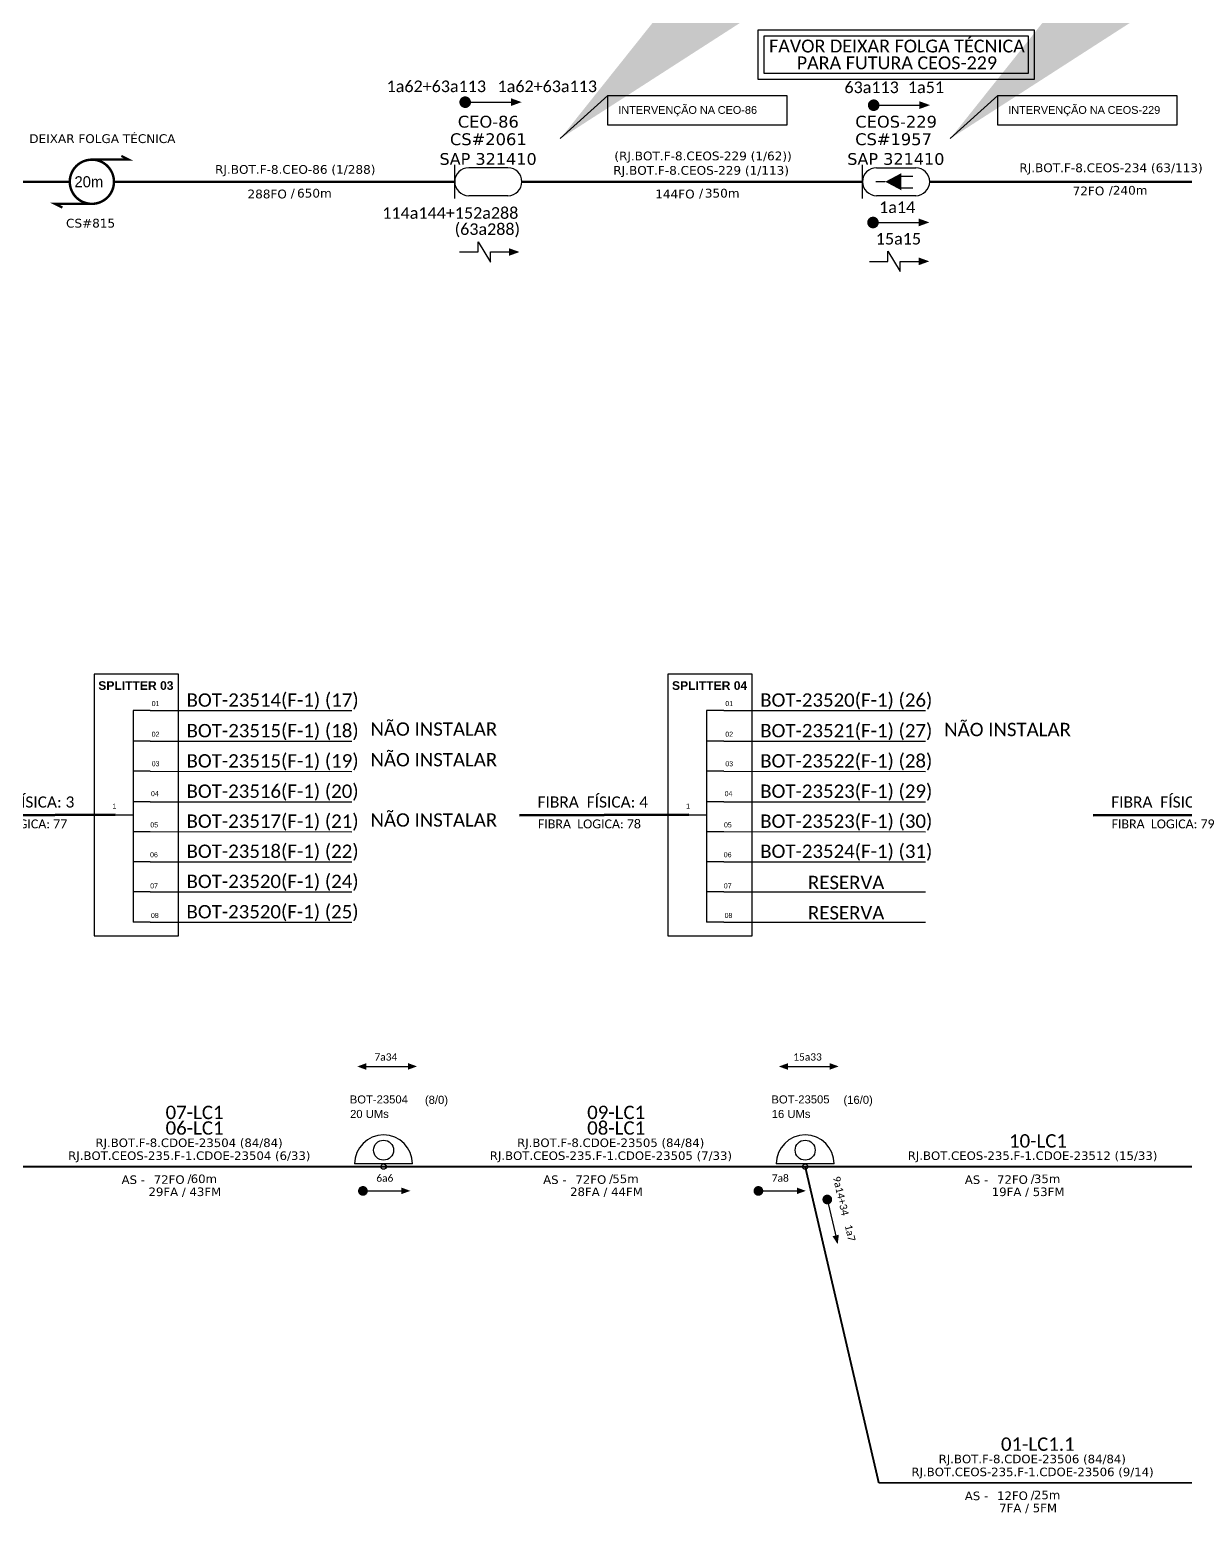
# Model space of a CAD drawing. Header units: millimetres. Extents: x 5591 to 6884, y -546 to 205.
# Drawn here: x 6030.3 to 6267.5, y -173.3 to 131.1 of the extents above; entities that cross this region are included whole.
import ezdxf
from ezdxf.enums import TextEntityAlignment as Align

# ---------------------------------------------------------------- set-up
doc = ezdxf.new("R2010")
doc.units = ezdxf.units.MM
for name, color, linetype, lineweight in [('10.4-Postes', 1, 'Continuous', 0), ("20.0-LEGENDA DOS CDO'S", 1, 'Continuous', 0), ('20.2-CDO_POSTE', 1, 'Continuous', 5), ('40.1-ETIQUETAS', 1, 'Continuous', 20)]:
    doc.layers.add(name, color=color, linetype=linetype, lineweight=lineweight)
for name, color, linetype in [('20.4-CEOS', 1, 'Continuous'), ('20.5-CABO AÉREO', 1, 'Continuous'), ('CAP a instalar', 1, 'Continuous'), ('label_cabos', 7, 'Continuous'), ('SETA', 7, 'Continuous')]:
    doc.layers.add(name, color=color, linetype=linetype)
doc.styles.add('ARIAL', font='arial.ttf')
doc.styles.add('ROMANS', font='romans.shx')
doc.styles.add('siredit', font='verdana.ttf')
doc.linetypes.add('FENCELINE1', pattern='A,0.25,-0.1,[133,ltypeshp.shx,S=0.1,R=0,X=-0.1,Y=0],-0.1,1', length=1.45)
doc.dimstyles.new('CL', dxfattribs={"dimtxt": 1, "dimasz": 2, "dimexe": 0.18, "dimexo": 0.0625, "dimgap": 0.09, "dimtad": 0, "dimdec": 0, "dimrnd": 1, "dimzin": 0, "dimdsep": 46, "dimtxsty": 'siredit', "dimblk": 'NONE', "dimcen": 0, "dimse1": 1, "dimse2": 1, "dimsd1": 1, "dimsd2": 1, "dimclrt": 7, "dimadec": 0, "dimazin": 0, "dimtfac": 1, "dimtdec": 0, "dimtofl": 0, "dimtmove": 0, "dimatfit": 3, "dimfxl": 0, "dimtolj": 1, "dimtzin": 0, "dimarcsym": 0})

# ---------------------------------------------------------------- blocks, each defined once
blk = doc.blocks.new('ETIQUETA_RS5F')
at = {"layer": '40.1-ETIQUETAS', "color": 0, "style": 'siredit'}
blk.add_text('/', height=1.5, dxfattribs=at).set_placement((1.55, -1.95), align=Align.MIDDLE_RIGHT)
for tag, p in [('ETIQUETA_R_SECUNDARIA', (1.18, 2.1)), ('ETIQUETA_R_PRIMARIA', (1.18, 4.1)), ('F_ATIVAS/F_MORTAS', (1.11, -4.24))]:
    blk.add_attdef(tag, text='', height=1.5, dxfattribs=at).set_placement(p, align=Align.MIDDLE_CENTER)
for tag, p in [('TIPO_CABO', (-6.62, -2.12)), ('CAP_CABO', (0.37, -2.09))]:
    blk.add_attdef(tag, text='', height=1.5, dxfattribs=at).set_placement(p, align=Align.MIDDLE_RIGHT)
blk.add_attdef('METROS', text='', height=1.5, dxfattribs=at).set_placement((2.11, -1.95), align=Align.MIDDLE_LEFT)
for tag, p in [('FUSÃO_1', (0.82, -8.39)), ('FUSÃO_2', (0.82, -10.6)), ('FUSÃO_3', (0.82, -12.93)), ('FUSÃO_4', (0.82, -15.14)), ('FUSÃO_5', (0.82, -17.16))]:
    blk.add_attdef(tag, text='', height=1.5, dxfattribs=at).set_placement(p, align=Align.CENTER)
blk = doc.blocks.new('CDOE-TEXTO PADRÃO')
at = {"layer": "20.0-LEGENDA DOS CDO'S", "color": 0, "style": 'ARIAL'}
for tag, p in [('CDO_N', (0.49, 7.39)), ('SAP', (0.51, 1.67)), ('CORDOALHA', (0.5, 4.33)), ('SPLITER_1', (0.59, -0.91)), ('SPLITER_2', (0.6, -3.55)), ('(XX-XX_F)S', (0.54, -8.29)), ('(XX-XX_L)S', (0.55, -10.83)), ('UMS', (0.55, -13.15))]:
    blk.add_attdef(tag, p, '', height=1.7, rotation=0.118, dxfattribs=at)
blk.add_attdef('FIBRAS_UTILIZADAS', text='', height=1.7, rotation=0.118, dxfattribs=at).set_placement((19.77, 7.43), align=Align.CENTER)
blk = doc.blocks.new('CDOE POSTE_')
at = {"color": 1}
blk.add_line((12.92, -5.49), (-2.38, -5.49), dxfattribs=at)
for centre, radius in [((5.27, -1.86), 2.64), ((5.27, -6.2), 0.708)]:
    blk.add_circle(centre, radius, dxfattribs=at)
blk.add_arc((5.27, -5.49), 7.65, 0, 180, dxfattribs=at)
blk = doc.blocks.new('_None')
blk = doc.blocks.new('*U21')
at = {"color": 3}
blk.add_lwpolyline([(0.0000405, 0.000041), (0.0001936, 0.000041), (0.0001936, 0.0000158), (0.0000405, 0.0000158)], close=True, dxfattribs=at)
at = {"color": 3, "style": 'ARIAL'}
blk.add_attdef('SERVIÇO_EM_EMENDA_EXIST', text='', height=0.00000666, dxfattribs=at).set_placement((0.0001321, 0.0000254), align=Align.RIGHT)
blk.add_attdef('FID', (0.0001344, 0.0000254), '', height=0.00000666, dxfattribs=at)
at = {"layer": '10.4-Postes', "lineweight": 0, "style": 'ROMANS'}
for tag, p, flags in [('ID_ATIVIDADE', (-0.0000068, -0.0000086), 3), ('QTDE', (-0.000006, -0.000014), 3), ('FATOR', (-0.0000019, -0.0000113), 1)]:
    blk.add_attdef(tag, p, '', height=0.00000209, dxfattribs=dict(at, flags=flags))
at = {"color": 3}
blk.add_leader([(-0.0000002, 0.0000042), (0.0000405, 0.000041)], dimstyle='CL', override={"dimgap": 0.09, "dimtad": 0}, dxfattribs=at)

msp = doc.modelspace()

# ---------------------------------------------------------------- linework, layer by layer
at = {"color": 7, "linetype": 'Continuous'}
for p, q in [((6051.52, -8.59), (6051.52, -52.02)), ((6055.04, -8.59), (6051.52, -8.59)), ((6169.23, -8.59), (6169.23, -52.02)), ((6172.75, -8.59), (6169.23, -8.59)), ((6055.04, -14.87), (6051.52, -14.87)), ((6172.75, -14.87), (6169.23, -14.87)), ((6055.04, -21.06), (6051.52, -21.06)), ((6172.75, -21.06), (6169.23, -21.06)), ((6055.04, -27.29), (6051.52, -27.29)), ((6172.75, -27.29), (6169.23, -27.29)), ((6047.87, -30.02), (6051.5, -30.02)), ((6165.58, -30.02), (6169.22, -30.02)), ((6055.04, -33.45), (6051.52, -33.45)), ((6172.75, -33.45), (6169.23, -33.45)), ((6055.04, -39.61), (6051.52, -39.61)), ((6172.75, -39.61), (6169.23, -39.61)), ((6055.04, -45.8), (6051.52, -45.8)), ((6172.75, -45.8), (6169.23, -45.8)), ((6055.04, -52.02), (6051.52, -52.02)), ((6172.75, -52.02), (6169.23, -52.02))]:
    msp.add_line(p, q, dxfattribs=at)
at = {"color": 10, "linetype": 'Continuous'}
for p, q in [((6055.04, -8.59), (6096.41, -8.6)), ((6172.75, -8.59), (6214.12, -8.6)), ((6055.04, -14.87), (6096.41, -14.89)), ((6172.75, -14.87), (6214.12, -14.89)), ((6055.04, -21.06), (6096.41, -21.08)), ((6172.75, -21.06), (6214.12, -21.08)), ((6055.04, -27.29), (6096.41, -27.3)), ((6172.75, -27.29), (6214.12, -27.3)), ((6055.04, -33.44), (6096.41, -33.45)), ((6172.75, -33.44), (6214.12, -33.45)), ((6055.04, -39.61), (6096.41, -39.63)), ((6172.75, -39.61), (6214.12, -39.63)), ((6055.04, -45.8), (6096.41, -45.82)), ((6172.75, -45.8), (6214.12, -45.82)), ((6055.04, -52.02), (6096.41, -52.03)), ((6172.75, -52.02), (6214.12, -52.03))]:
    msp.add_line(p, q, dxfattribs=at)
at = {"color": 1, "linetype": 'Continuous', "lineweight": 60}
for p, q in [((6047.87, -30.02), (6013.08, -30.13)), ((6165.58, -30.02), (6130.8, -30.13)), ((6283.3, -30.02), (6248.51, -30.13))]:
    msp.add_line(p, q, dxfattribs=at)
at = {"color": 3, "ltscale": 9e-07}
for points in [[(6179.78, 131.13), (6236.46, 131.13), (6236.46, 120.91), (6179.78, 120.91)], [(6181.04, 129.87), (6235.2, 129.87), (6235.2, 122.17), (6181.04, 122.17)]]:
    msp.add_lwpolyline(points, close=True, dxfattribs=at)
at = {"color": 0, "const_width": 1.19}
for points in [[(6119.09, 116.25, 1), (6120.28, 116.25, 1)], [(6202.91, 115.63, 1), (6204.1, 115.63, 1)], [(6202.77, 91.56, 1), (6203.96, 91.56, 1)]]:
    msp.add_lwpolyline(points, format="xyb", close=True, dxfattribs=at)
at = {"color": 5, "const_width": 0.504}
msp.add_lwpolyline([(6043.08, 104.46, 1.000012), (6043.08, 95.39, 0.999978)], format="xyb", close=True, dxfattribs=at)
at = {"color": 5, "const_width": 0.472}
for points in [[(6043.08, 104.46), (6050.64, 104.46), (6049.13, 105.22)], [(6043.08, 95.39), (6035.52, 95.39), (6037.03, 94.63)]]:
    msp.add_lwpolyline(points, dxfattribs=at)
at = {"color": 0}
for points in [[(6122.34, 85.51), (6122.34, 87.61), (6124.85, 83.41), (6124.85, 85.51)], [(6206.43, 83.59), (6206.43, 85.69), (6208.94, 81.5), (6208.94, 83.59)]]:
    msp.add_lwpolyline(points, dxfattribs=at)
at = {"color": 7}
for points in [[(6043.55, -54.8), (6060.83, -54.8), (6060.83, -1.15), (6043.55, -1.15)], [(6161.26, -54.8), (6178.54, -54.8), (6178.54, -1.15), (6161.26, -1.15)]]:
    msp.add_lwpolyline(points, close=True, dxfattribs=at)
at = {"const_width": 1}
for points in [[(6098.2, -107.16, 1), (6099.2, -107.16, 1)], [(6179.35, -107.16, 1), (6180.35, -107.16, 1)], [(6193.87, -108.44, 1), (6194.1, -109.41, 1)]]:
    msp.add_lwpolyline(points, format="xyb", close=True, dxfattribs=at)
at = {"layer": '20.4-CEOS', "color": 5}
for p, q in [((6128.46, 102.8), (6120.4, 102.8)), ((6204.08, 102.8), (6212.13, 102.8)), ((6128.46, 97.05), (6120.4, 97.05)), ((6212.13, 97.05), (6204.08, 97.05))]:
    msp.add_line(p, q, dxfattribs=at)
for points in [[(6117.53, 96.46), (6117.53, 103.39)], [(6201.21, 96.46), (6201.21, 103.39)], [(6209.06, 101.07), (6211.51, 101.07)], [(6205.88, 99.93), (6203.94, 99.93)], [(6209.06, 98.68), (6211.51, 98.68)]]:
    msp.add_lwpolyline(points, dxfattribs=at)
msp.add_lwpolyline([(6205.88, 99.93, 0, 3.55, 0), (6209.21, 99.93, 3.55, 3.55, 0)], format="xyseb", dxfattribs=at)
for centre, start, end in [((6120.4, 99.93), 90, 270), ((6128.46, 99.93), 270, 90), ((6204.08, 99.93), 90, 270), ((6212.13, 99.93), 270, 90)]:
    msp.add_arc(centre, 2.87, start, end, dxfattribs=at)
at = {"layer": '20.5-CABO AÉREO', "color": 5, "ltscale": 50, "const_width": 0.48}
msp.add_lwpolyline([(5968.63, 99.93), (6038.55, 99.93)], dxfattribs=at)
at = {"layer": '20.5-CABO AÉREO', "ltscale": 50, "const_width": 0.48}
msp.add_lwpolyline([(6215.01, 99.93), (6284.94, 99.93)], dxfattribs=at)
at = {"layer": '40.1-ETIQUETAS', "color": 5, "const_width": 0.48}
for points in [[(6047.62, 99.93), (6117.53, 99.93)], [(6131.29, 99.93), (6201.21, 99.93)]]:
    msp.add_lwpolyline(points, dxfattribs=at)
at = {"layer": 'CAP a instalar', "linetype": 'FENCELINE1', "ltscale": 6, "const_width": 0.4}
for points in [[(6016.42, -102.17), (6102.94, -102.17)], [(6102.94, -102.17), (6189.45, -102.17)], [(6189.45, -102.17), (6275.97, -102.17)], [(6189.45, -102.17), (6204.55, -167.06)], [(6204.55, -167.06), (6275.97, -167.06)]]:
    msp.add_lwpolyline(points, dxfattribs=at)
at = {"layer": 'SETA', "color": 0}
for points in [[(6119.69, 116.25), (6129.9, 116.25)], [(6203.51, 115.63), (6213.72, 115.63)], [(6203.36, 91.56), (6213.58, 91.56)], [(6118.55, 85.51), (6122.34, 85.51)], [(6124.85, 85.51), (6128.64, 85.51)], [(6202.64, 83.59), (6206.43, 83.59)], [(6208.94, 83.59), (6212.74, 83.59)]]:
    msp.add_lwpolyline(points, dxfattribs=at)
at = {"layer": 'SETA'}
for points in [[(6099.37, -81.63), (6107.97, -81.63)], [(6185.89, -81.63), (6194.49, -81.63)], [(6098.7, -107.16), (6107.3, -107.16)], [(6179.85, -107.16), (6188.44, -107.16)], [(6193.91, -108.61), (6195.85, -116.99)]]:
    msp.add_lwpolyline(points, dxfattribs=at)
at = {"layer": 'SETA', "color": 0}
for points in [[(6129.08, 117.06), (6131.26, 116.26), (6129.08, 115.47)], [(6212.9, 116.44), (6215.08, 115.65), (6212.9, 114.86)], [(6212.76, 92.37), (6214.93, 91.58), (6212.76, 90.79)], [(6128.64, 86.3), (6130.82, 85.51), (6128.64, 84.71)], [(6212.74, 84.38), (6214.91, 83.59), (6212.74, 82.8)]]:
    msp.add_solid(points, dxfattribs=at)
at = {"layer": 'SETA'}
for points in [[(6099.37, -82.3), (6097.54, -81.63), (6099.37, -80.96)], [(6107.97, -80.94), (6109.8, -81.61), (6107.97, -82.28)], [(6185.89, -82.3), (6184.06, -81.63), (6185.89, -80.96)], [(6194.49, -80.94), (6196.32, -81.61), (6194.49, -82.28)], [(6106.61, -106.48), (6108.44, -107.15), (6106.61, -107.81)], [(6187.75, -106.48), (6189.59, -107.15), (6187.75, -107.81)], [(6196.36, -116.16), (6196.12, -118.1), (6195.06, -116.46)]]:
    msp.add_solid(points, dxfattribs=at)

# ---------------------------------------------------------------- block references
at = {"color": 0, "lineweight": 0, "xscale": 239999.9999999251, "yscale": 239999.9999999251, "zscale": 239999.9999999251}
for p, values in [((6139.25, 107.76), {'SERVIÇO_EM_EMENDA_EXIST': 'INTERVENÇÃO NA', 'FID': 'CEO-86'}), ((6219.25, 107.76), {'SERVIÇO_EM_EMENDA_EXIST': 'INTERVENÇÃO NA', 'FID': 'CEOS-229'})]:
    msp.add_blockref('*U21', p, dxfattribs=at).add_auto_attribs(values)
at = {"layer": '20.2-CDO_POSTE'}
ref = msp.add_blockref('CDOE-TEXTO PADRÃO', (6103.1, -100.29), dxfattribs=dict(at, xscale=0.972000002861023, yscale=0.972000002861023, zscale=0.972000002861023))
ref.add_attrib('CDO_N', 'BOT-23504', (6096, -89.22), dxfattribs={"layer": "20.0-LEGENDA DOS CDO'S", "color": 0, "height": 1.652, "rotation": 0.118, "style": 'ARIAL'})
ref.add_attrib('CORDOALHA', '20 UMs', (6096.07, -92.2), dxfattribs={"layer": "20.0-LEGENDA DOS CDO'S", "color": 0, "height": 1.652, "rotation": 0.118, "style": 'ARIAL'})
ref.add_attrib('FIBRAS_UTILIZADAS', '       (8/0)', dxfattribs={"layer": "20.0-LEGENDA DOS CDO'S", "color": 0, "height": 1.6523, "rotation": 0.118, "style": 'ARIAL'}).set_placement((6111.55, -89.3), align=Align.CENTER)
ref = msp.add_blockref('CDOE-TEXTO PADRÃO', (6189.61, -100.29), dxfattribs=dict(at, xscale=0.972000002861023, yscale=0.972000002861023, zscale=0.972000002861023))
ref.add_attrib('CDO_N', 'BOT-23505', (6182.52, -89.22), dxfattribs={"layer": "20.0-LEGENDA DOS CDO'S", "color": 0, "height": 1.652, "rotation": 0.118, "style": 'ARIAL'})
ref.add_attrib('CORDOALHA', '16 UMs', (6182.58, -92.2), dxfattribs={"layer": "20.0-LEGENDA DOS CDO'S", "color": 0, "height": 1.652, "rotation": 0.118, "style": 'ARIAL'})
ref.add_attrib('FIBRAS_UTILIZADAS', '       (16/0)', dxfattribs={"layer": "20.0-LEGENDA DOS CDO'S", "color": 0, "height": 1.6523, "rotation": 0.118, "style": 'ARIAL'}).set_placement((6198.07, -89.3), align=Align.CENTER)
at = {"layer": 'CAP a instalar', "linetype": 'FENCELINE1', "ltscale": 7}
ref = msp.add_blockref('ETIQUETA_RS5F', (6061.68, -102.39), dxfattribs=dict(at, xscale=1.166399984999771, yscale=1.166399984999771, zscale=1.166399984999771))
ref.add_attrib('ETIQUETA_R_PRIMARIA', 'RJ.BOT.F-8.CDOE-23504 (84/84)', dxfattribs={"layer": '40.1-ETIQUETAS', "color": 0, "height": 1.7496, "style": 'siredit'}).set_placement((6063.02, -97.28), align=Align.MIDDLE_CENTER)
ref.add_attrib('ETIQUETA_R_SECUNDARIA', 'RJ.BOT.CEOS-235.F-1.CDOE-23504 (6/33)', dxfattribs={"layer": '40.1-ETIQUETAS', "color": 0, "height": 1.7496, "style": 'siredit'}).set_placement((6063.07, -99.93), align=Align.MIDDLE_CENTER)
ref.add_attrib('TIPO_CABO', 'AS -', dxfattribs={"layer": '40.1-ETIQUETAS', "color": 0, "height": 1.75, "style": 'siredit'}).set_placement((6053.97, -104.86), align=Align.MIDDLE_RIGHT)
ref.add_attrib('CAP_CABO', '72FO', dxfattribs={"layer": '40.1-ETIQUETAS', "color": 0, "height": 1.75, "style": 'siredit'}).set_placement((6062.11, -104.83), align=Align.MIDDLE_RIGHT)
ref.add_attrib('METROS', '60m', dxfattribs={"layer": '40.1-ETIQUETAS', "color": 0, "height": 1.75, "style": 'siredit'}).set_placement((6063.36, -104.67), align=Align.MIDDLE_LEFT)
ref.add_attrib('F_ATIVAS/F_MORTAS', '29FA / 43FM', dxfattribs={"layer": '40.1-ETIQUETAS', "color": 0, "height": 1.7496, "style": 'siredit'}).set_placement((6062.16, -107.34), align=Align.MIDDLE_CENTER)
ref = msp.add_blockref('ETIQUETA_RS5F', (6148.2, -102.39), dxfattribs=dict(at, xscale=1.166399984999771, yscale=1.166399984999771, zscale=1.166399984999771))
ref.add_attrib('ETIQUETA_R_PRIMARIA', 'RJ.BOT.F-8.CDOE-23505 (84/84)', dxfattribs={"layer": '40.1-ETIQUETAS', "color": 0, "height": 1.7496, "style": 'siredit'}).set_placement((6149.54, -97.28), align=Align.MIDDLE_CENTER)
ref.add_attrib('ETIQUETA_R_SECUNDARIA', 'RJ.BOT.CEOS-235.F-1.CDOE-23505 (7/33)', dxfattribs={"layer": '40.1-ETIQUETAS', "color": 0, "height": 1.7496, "style": 'siredit'}).set_placement((6149.58, -99.93), align=Align.MIDDLE_CENTER)
ref.add_attrib('TIPO_CABO', 'AS -', dxfattribs={"layer": '40.1-ETIQUETAS', "color": 0, "height": 1.75, "style": 'siredit'}).set_placement((6140.48, -104.86), align=Align.MIDDLE_RIGHT)
ref.add_attrib('CAP_CABO', '72FO', dxfattribs={"layer": '40.1-ETIQUETAS', "color": 0, "height": 1.75, "style": 'siredit'}).set_placement((6148.63, -104.83), align=Align.MIDDLE_RIGHT)
ref.add_attrib('METROS', '55m', dxfattribs={"layer": '40.1-ETIQUETAS', "color": 0, "height": 1.75, "style": 'siredit'}).set_placement((6149.88, -104.67), align=Align.MIDDLE_LEFT)
ref.add_attrib('F_ATIVAS/F_MORTAS', '28FA / 44FM', dxfattribs={"layer": '40.1-ETIQUETAS', "color": 0, "height": 1.7496, "style": 'siredit'}).set_placement((6148.67, -107.34), align=Align.MIDDLE_CENTER)
ref = msp.add_blockref('ETIQUETA_RS5F', (6234.72, -102.39), dxfattribs=dict(at, xscale=1.166399984999771, yscale=1.166399984999771, zscale=1.166399984999771))
ref.add_attrib('ETIQUETA_R_SECUNDARIA', 'RJ.BOT.CEOS-235.F-1.CDOE-23512 (15/33)', dxfattribs={"layer": '40.1-ETIQUETAS', "color": 0, "height": 1.7496, "style": 'siredit'}).set_placement((6236.1, -99.93), align=Align.MIDDLE_CENTER)
ref.add_attrib('TIPO_CABO', 'AS -', dxfattribs={"layer": '40.1-ETIQUETAS', "color": 0, "height": 1.75, "style": 'siredit'}).set_placement((6227, -104.86), align=Align.MIDDLE_RIGHT)
ref.add_attrib('CAP_CABO', '72FO', dxfattribs={"layer": '40.1-ETIQUETAS', "color": 0, "height": 1.75, "style": 'siredit'}).set_placement((6235.14, -104.83), align=Align.MIDDLE_RIGHT)
ref.add_attrib('METROS', '35m', dxfattribs={"layer": '40.1-ETIQUETAS', "color": 0, "height": 1.75, "style": 'siredit'}).set_placement((6236.39, -104.67), align=Align.MIDDLE_LEFT)
ref.add_attrib('F_ATIVAS/F_MORTAS', '19FA / 53FM', dxfattribs={"layer": '40.1-ETIQUETAS', "color": 0, "height": 1.7496, "style": 'siredit'}).set_placement((6235.19, -107.34), align=Align.MIDDLE_CENTER)
ref = msp.add_blockref('ETIQUETA_RS5F', (6234.72, -167.27), dxfattribs=dict(at, xscale=1.166399984999771, yscale=1.166399984999771, zscale=1.166399984999771))
ref.add_attrib('ETIQUETA_R_PRIMARIA', 'RJ.BOT.F-8.CDOE-23506 (84/84)', dxfattribs={"layer": '40.1-ETIQUETAS', "color": 0, "height": 1.7496, "style": 'siredit'}).set_placement((6236.05, -162.17), align=Align.MIDDLE_CENTER)
ref.add_attrib('ETIQUETA_R_SECUNDARIA', 'RJ.BOT.CEOS-235.F-1.CDOE-23506 (9/14)', dxfattribs={"layer": '40.1-ETIQUETAS', "color": 0, "height": 1.7496, "style": 'siredit'}).set_placement((6236.1, -164.82), align=Align.MIDDLE_CENTER)
ref.add_attrib('TIPO_CABO', 'AS -', dxfattribs={"layer": '40.1-ETIQUETAS', "color": 0, "height": 1.75, "style": 'siredit'}).set_placement((6227, -169.74), align=Align.MIDDLE_RIGHT)
ref.add_attrib('CAP_CABO', '12FO', dxfattribs={"layer": '40.1-ETIQUETAS', "color": 0, "height": 1.75, "style": 'siredit'}).set_placement((6235.14, -169.71), align=Align.MIDDLE_RIGHT)
ref.add_attrib('METROS', '25m', dxfattribs={"layer": '40.1-ETIQUETAS', "color": 0, "height": 1.75, "style": 'siredit'}).set_placement((6236.39, -169.55), align=Align.MIDDLE_LEFT)
ref.add_attrib('F_ATIVAS/F_MORTAS', '7FA / 5FM', dxfattribs={"layer": '40.1-ETIQUETAS', "color": 0, "height": 1.75, "style": 'siredit'}).set_placement((6235.19, -172.22), align=Align.MIDDLE_CENTER)
at = {"layer": 'label_cabos', "xscale": 0.7775999903678894, "yscale": 0.7775999903678894, "zscale": 0.7775999903678894}
for p in [(6098.84, -97.35), (6185.35, -97.35)]:
    msp.add_blockref('CDOE POSTE_', p, dxfattribs=at)

# ---------------------------------------------------------------- texts
at = {"color": 5}
msp.add_text('20m', height=2.268, dxfattribs=at).set_placement((6039.51, 98.79))
at = {"color": 7, "char_height": 2.64, "width": 56.2447, "attachment_point": 5}
for s, insert in [('{\\fCalibri|b0|i0|c0|p34;FAVOR DEIXAR FOLGA TÉCNICA}', (6208.27, 127.76)), ('{\\fCalibri|b0|i0|c0|p34;PARA FUTURA CEOS-229}', (6208.27, 124.31))]:
    msp.add_mtext(s, dxfattribs=dict(at, insert=insert))
at = {"color": 0, "char_height": 2.376, "width": 30.1262, "attachment_point": 5}
for s, insert in [('{\\fCalibri|b0|i0|c0|p34;\\C7;1a62\\C1;+63a113}', (6113.76, 119.49)), ('{\\fCalibri|b0|i0|c0|p34;\\C7;1a62\\C1;+63a113}', (6136.53, 119.49)), ('\\C7;\\fCalibri|b0|i0|c0|p34;63a113', (6203.08, 119.29)), ('\\C7;\\fCalibri|b0|i0|c0|p34;1a51', (6214.23, 119.29)), ('{\\fCalibri|b0|i0|c0|p34;\\C7;114a144+152a288}', (6116.63, 93.5)), ('{\\fCalibri|b0|i0|c0|p34;\\C7;1a14}', (6208.32, 94.68)), ('{\\fCalibri|b0|i0|c0|p34;\\C7;15a15}', (6208.58, 88.21))]:
    msp.add_mtext(s, dxfattribs=dict(at, insert=insert))
at = {"color": 5, "insert": (6124.23, 89.94), "char_height": 2.376, "width": 30.1262, "attachment_point": 5}
msp.add_mtext('{\\fCalibri|b0|i0|c0|p34;(63a288)}', dxfattribs=at)
at = {"attachment_point": 5}
for s, insert, char_height, width in [('\\C10;\\fArial|b1|i0|c0|p34;SPLITTER 03', (6052.11, -3.47), 1.7753, 17.28), ('\\C10;\\fArial|b1|i0|c0|p34;SPLITTER 04', (6169.83, -3.47), 1.7753, 17.28), ('\\C7;\\fCalibri|b0|i0|c0|p34;BOT-23514(F-1) (17)', (6080.17, -6.73), 2.7432, 40.9104), ('\\C7;\\fCalibri|b0|i0|c0|p34;BOT-23520(F-1) (26)', (6197.88, -6.73), 2.7432, 40.9104), ('\\C7;\\fArial|b0|i0;\\H0.578704x;01 ', (6056.15, -7.16), 1.7753, 3.7582), ('\\C7;\\fArial|b0|i0;\\H0.578704x;01 ', (6173.86, -7.16), 1.7753, 3.7582), ('\\C7;\\fCalibri|b0|i0|c0|p34;BOT-23515(F-1) (18)', (6080.17, -13.01), 2.7432, 40.9104), ('{\\fCalibri|b0|i0|c0|p34;\\C7;NÃO INSTALAR}', (6113.25, -12.4), 2.7432, 40.9104), ('\\C7;\\fCalibri|b0|i0|c0|p34;BOT-23521(F-1) (27)', (6197.88, -13.01), 2.7432, 40.9104), ('{\\fCalibri|b0|i0|c0|p34;\\C7;NÃO INSTALAR}', (6230.97, -12.49), 2.7432, 40.9104), ('\\C7;\\fArial|b0|i0|;\\H1.0273588255048;02 ', (6056.15, -13.45), 1.7753, 3.7582), ('\\C7;\\fArial|b0|i0|;\\H1.0273588255048;02 ', (6173.86, -13.45), 1.7753, 3.7582), ('\\C7;\\fCalibri|b0|i0|c0|p34;BOT-23515(F-1) (19)', (6080.16, -19.21), 2.7432, 40.9104), ('{\\fCalibri|b0|i0|c0|p34;\\C7;NÃO INSTALAR}', (6113.25, -18.69), 2.7432, 40.9104), ('\\C7;\\fCalibri|b0|i0|c0|p34;BOT-23522(F-1) (28)', (6197.88, -19.21), 2.7432, 40.9104), ('\\C7;\\fArial|b0|i0|;\\H1.0273588255048;03 ', (6056.15, -19.51), 1.7753, 3.456), ('\\C7;\\fArial|b0|i0|;\\H1.0273588255048;03 ', (6173.86, -19.51), 1.7753, 3.456), ('\\C7;\\fCalibri|b0|i0|c0|p34;BOT-23516(F-1) (20)', (6080.16, -25.43), 2.7432, 40.9104), ('\\C7;\\fCalibri|b0|i0|c0|p34;BOT-23523(F-1) (29)', (6197.88, -25.43), 2.7432, 40.9104), ('\\C7;\\fCalibri|b0|i0|c0|p34;FIBRA  FÍSICA: 3', (6028.15, -27.37), 2.2859, 34.56), ('\\C7;\\fArial|b0|i0|;\\H1.0273588255048;04 ', (6056, -25.65), 1.7753, 3.7582), ('\\C7;\\fCalibri|b0|i0|c0|p34;FIBRA  FÍSICA: 4', (6145.87, -27.37), 2.2859, 34.56), ('\\C7;\\fArial|b0|i0|;\\H1.0273588255048;04 ', (6173.71, -25.65), 1.7753, 3.7582), ('\\C7;\\fCalibri|b0|i0|c0|p34;FIBRA  FÍSICA: 5', (6263.58, -27.37), 2.2859, 34.56), ('\\C7;\\fArial|b0|i0|;\\H1.0273588255048;1', (6047.7, -28.19), 1.7753, 1.7584), ('\\C7;\\fCalibri|b0|i0|c0|p34;BOT-23517(F-1) (21)', (6080.16, -31.58), 2.7432, 40.9104), ('{\\fCalibri|b0|i0|c0|p34;\\C7;NÃO INSTALAR}', (6113.25, -31.06), 2.7432, 40.9104), ('\\C7;\\fArial|b0|i0|;\\H1.0273588255048;1', (6165.42, -28.19), 1.7753, 1.7584), ('\\C7;\\fCalibri|b0|i0|c0|p34;BOT-23523(F-1) (30)', (6197.88, -31.58), 2.7432, 40.9104), ('\\C7;\\fCalibri|b0|i0|c0|p34;FIBRA  LOGICA: 77', (6027.46, -31.86), 1.8289, 34.56), ('\\C7;\\fArial|b0|i0|;\\H1.0273588255048;05 ', (6055.87, -32.05), 1.7753, 4.6222), ('\\C7;\\fCalibri|b0|i0|c0|p34;FIBRA  LOGICA: 78', (6145.18, -31.86), 1.8289, 34.56), ('\\C7;\\fArial|b0|i0|;\\H1.0273588255048;05 ', (6173.58, -32.05), 1.7753, 4.6222), ('\\C7;\\fCalibri|b0|i0|c0|p34;FIBRA  LOGICA: 79', (6262.89, -31.86), 1.8289, 34.56), ('\\C7;\\fCalibri|b0|i0|c0|p34;BOT-23518(F-1) (22)', (6080.16, -37.76), 2.7432, 40.9104), ('\\C7;\\fCalibri|b0|i0|c0|p34;BOT-23524(F-1) (31)', (6197.88, -37.76), 2.7432, 40.9104), ('\\C7;\\fArial|b0|i0|;\\H1.0273588255048;06 ', (6055.82, -38.19), 1.7753, 3.7582), ('\\C7;\\fArial|b0|i0|;\\H1.0273588255048;06 ', (6173.54, -38.19), 1.7753, 3.7582), ('\\C7;\\fCalibri|b0|i0|c0|p34;BOT-23520(F-1) (24)', (6080.16, -43.94), 2.7432, 40.9104), ('\\C7;\\fCalibri|b0|i0|c0|p34;RESERVA', (6197.85, -43.88), 2.7432, 40.9104), ('\\C7;\\fArial|b0|i0|;\\H1.0273588255048;07 ', (6055.85, -44.57), 1.7753, 3.7582), ('\\C7;\\fArial|b0|i0|;\\H1.0273588255048;07 ', (6173.56, -44.57), 1.7753, 3.7582), ('\\C7;\\fCalibri|b0|i0|c0|p34;BOT-23520(F-1) (25)', (6080.15, -50.16), 2.7432, 40.9104), ('\\C7;\\fCalibri|b0|i0|c0|p34;RESERVA', (6197.85, -50.1), 2.7432, 40.9104), ('\\C7;\\fArial|b0|i0|;\\H1.0273588255048;08 ', (6056, -50.64), 1.7753, 3.7582), ('\\C7;\\fArial|b0|i0|;\\H1.0273588255048;08 ', (6173.71, -50.64), 1.7753, 3.7582), ('\\C7;\\fCalibri|b0|i0|c0|p34;7a34', (6103.41, -79.68), 1.5, 25.3588), ('\\C7;\\fCalibri|b0|i0|c0|p34;15a33', (6189.93, -79.68), 1.5, 25.3588), ('\\C3;\\fCalibri|b0|i0|c0|p34;07-LC1', (6064.15, -91.07), 2.7432, 40.9104), ('\\C3;\\fCalibri|b0|i0|c0|p34;09-LC1', (6150.66, -91.07), 2.7432, 40.9104), ('\\C3;\\fCalibri|b0|i0|c0|p34;06-LC1', (6064.15, -94.26), 2.7432, 40.9104), ('\\C3;\\fCalibri|b0|i0|c0|p34;08-LC1', (6150.66, -94.26), 2.7432, 40.9104), ('\\C3;\\fCalibri|b0|i0|c0|p34;10-LC1', (6237.22, -96.91), 2.7432, 40.9104), ('\\C7;\\fCalibri|b0|i0|c0|p34;6a6', (6103.19, -104.53), 1.5, 25.3588), ('\\C7;\\fCalibri|b0|i0|c0|p34;7a8', (6184.34, -104.53), 1.5, 25.3588), ('\\C3;\\fCalibri|b0|i0|c0|p34;01-LC1.1', (6237.18, -159.14), 2.7432, 40.9104)]:
    msp.add_mtext(s, dxfattribs=dict(at, insert=insert, char_height=char_height, width=width))
at = {"char_height": 1.5, "width": 25.3588, "attachment_point": 5, "rotation": 283.0215}
for s, insert in [('\\C7;\\fCalibri|b0|i0|c0|p34;9a14+34', (6196.77, -108.18)), ('\\C7;\\fCalibri|b0|i0|c0|p34;1a7', (6198.68, -115.79))]:
    msp.add_mtext(s, dxfattribs=dict(at, insert=insert))
at = {"layer": '20.4-CEOS', "color": 7, "style": 'siredit'}
for s, height, p in [('CEO-86', 2.433, (6124.43, 112.25)), ('CEOS-229', 2.433, (6208.11, 112.25)), ('CS#2061', 2.433, (6124.43, 108.65)), ('CS#1957 ', 2.433, (6208.11, 108.65)), ('SAP 321410', 2.4, (6124.38, 104.6)), ('SAP 321410', 2.4, (6208.05, 104.6))]:
    msp.add_text(s, height=height, dxfattribs=at).set_placement(p, align=Align.MIDDLE_CENTER)
at = {"layer": '40.1-ETIQUETAS', "color": 0, "style": 'siredit'}
for s, p in [('DEIXAR FOLGA TÉCNICA', (6045.23, 108.77)), ('RJ.BOT.F-8.CEOS-234 (63/113)', (6252.2, 102.79)), ('RJ.BOT.F-8.CEO-86 (1/288)', (6084.81, 102.45)), ('CS#815', (6042.82, 91.42))]:
    msp.add_text(s, height=1.8, dxfattribs=at).set_placement(p, align=Align.MIDDLE_CENTER)
at = {"layer": '40.1-ETIQUETAS', "color": 5, "style": 'siredit'}
msp.add_text('(RJ.BOT.F-8.CEOS-229 (1/62))', height=1.8, dxfattribs=at).set_placement((6168.49, 105.22), align=Align.MIDDLE_CENTER)
at = {"layer": '40.1-ETIQUETAS', "color": 1, "style": 'siredit'}
msp.add_text('RJ.BOT.F-8.CEOS-229 (1/113) ', height=1.8, dxfattribs=at).set_placement((6168.49, 102.26), align=Align.MIDDLE_CENTER)
at = {"layer": '40.1-ETIQUETAS', "color": 0, "style": 'siredit'}
for s, p in [('288FO', (6083.09, 97.41)), ('/', (6084.72, 97.58)), ('72FO', (6250.83, 98.04)), ('/', (6252.57, 98.17))]:
    msp.add_text(s, height=1.8, dxfattribs=at).set_placement(p, align=Align.MIDDLE_RIGHT)
for s, p in [('650m', (6085.18, 97.58)), ('240m', (6252.57, 98.17))]:
    msp.add_text(s, height=1.8, dxfattribs=at).set_placement(p, align=Align.MIDDLE_LEFT)
at = {"layer": '40.1-ETIQUETAS', "color": 1, "style": 'siredit'}
for s, p in [('144FO', (6166.76, 97.41)), ('/', (6168.5, 97.58))]:
    msp.add_text(s, height=1.8, dxfattribs=at).set_placement(p, align=Align.MIDDLE_RIGHT)
msp.add_text('350m', height=1.8, dxfattribs=at).set_placement((6168.86, 97.58), align=Align.MIDDLE_LEFT)

doc.saveas('drawing.dxf')
